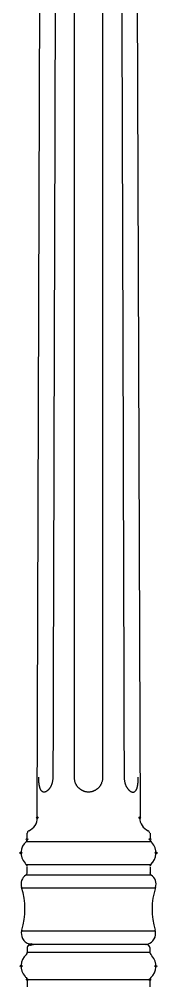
# Model space of a CAD drawing. Extents: x 0 to 163, y 0 to 482.
# Drawn here: x 18.8 to 33.8, y 272 to 377.2 of the extents above; entities that cross this region are included whole.
import ezdxf

# ---------------------------------------------------------------- set-up
doc = ezdxf.new("R2010")
doc.units = 0
doc.layers.add('LIVELLO_1', color=160, linetype='Continuous')

# ---------------------------------------------------------------- blocks, each defined once
blk = doc.blocks.new('AI9-BLK1')
at = {"layer": 'LIVELLO_1', "color": 7}
for p, q in [((-60.71, 48.99), (-60.27, 181.45)), ((-49.95, 181.45), (-49.51, 48.99)), ((-61.81, 47.39), (-61.81, 46.72)), ((-48.41, 47.39), (-48.41, 46.72)), ((-48.31, 46.46), (-61.91, 46.46)), ((-48.31, 43.96), (-61.91, 43.96)), ((-61.81, 43.7), (-61.81, 43)), ((-48.41, 43.7), (-48.41, 43)), ((-48.29, 42.85), (-61.93, 42.85)), ((-62.43, 41.45), (-47.79, 41.45)), ((-62.4, 36.8), (-47.82, 36.8)), ((-61.79, 34.97), (-61.79, 34.42)), ((-61.49, 35.28), (-61.09, 35.31)), ((-48.91, 35.31), (-61.3, 35.31)), ((-49.13, 35.31), (-61.09, 35.31)), ((-48.73, 35.28), (-49.13, 35.31)), ((-48.44, 34.97), (-48.44, 34.42)), ((-48.42, 34.42), (-61.79, 34.42)), ((-61.79, 31.47), (-61.79, 30.71)), ((-48.42, 31.46), (-61.79, 31.46)), ((-48.44, 31.47), (-48.44, 30.71))]:
    blk.add_line(p, q, dxfattribs=at)
for centre, radius in [((-47.76, 45.26), 0.0916), ((-61.47, 35.27), 0.0922)]:
    blk.add_circle(centre, radius, dxfattribs=at)
for centre, major_axis, ratio in [((-60.67, 49.09), (0, -0.0941), 0.974359), ((-49.55, 49.09), (0.0017, -0.0941), 0.955884), ((-61.8, 46.74), (0.0022, -0.0939), 0.975869), ((-48.42, 46.74), (-0.0006, -0.0939), 0.982549), ((-62.46, 45.26), (0.094, 0), 0.976461), ((-61.33, 35.3), (0.0928, 0), 0.962684), ((-62.43, 32.95), (0.0001, -0.0961), 0.977598), ((-47.78, 32.94), (0.091, 0), 0.956044), ((-61.77, 31.47), (0.0018, -0.0941), 0.96777), ((-48.45, 31.47), (-0.0011, -0.0941), 0.986194)]:
    blk.add_ellipse(centre, major_axis=major_axis, ratio=ratio, dxfattribs=at)
for points, knots in [([(-58.61, 176.8), (-58.67, 156.25), (-58.74, 135.7), (-58.8, 115.15), (-58.86, 94.59), (-58.92, 74.04), (-58.98, 53.49)], [0, 0, 0, 0, 1, 1, 1, 2, 2, 2, 2]), ([(-56.65, 53.49), (-56.65, 74.04), (-56.65, 94.59), (-56.65, 115.15), (-56.65, 135.7), (-56.64, 156.25), (-56.64, 176.8)], [0, 0, 0, 0, 1, 1, 1, 2, 2, 2, 2]), ([(-53.58, 176.8), (-53.58, 156.25), (-53.58, 135.7), (-53.58, 115.15), (-53.58, 94.59), (-53.57, 74.04), (-53.57, 53.49)], [0, 0, 0, 0, 1, 1, 1, 2, 2, 2, 2]), ([(-51.61, 176.8), (-51.55, 156.25), (-51.49, 135.7), (-51.42, 115.15), (-51.36, 94.59), (-51.3, 74.04), (-51.24, 53.49)], [0, 0, 0, 0, 1, 1, 1, 2, 2, 2, 2]), ([(-58.98, 53.49), (-58.99, 53.43), (-58.99, 53.37), (-58.99, 53.31), (-58.99, 53.25), (-59, 53.2), (-59.01, 53.15), (-59.01, 53.11), (-59.02, 53.06), (-59.03, 53.02), (-59.04, 52.98), (-59.05, 52.94), (-59.06, 52.9), (-59.07, 52.87), (-59.08, 52.84), (-59.09, 52.81), (-59.09, 52.78), (-59.1, 52.76), (-59.11, 52.73), (-59.12, 52.7), (-59.14, 52.67), (-59.15, 52.65), (-59.16, 52.62), (-59.17, 52.59), (-59.18, 52.56), (-59.2, 52.54), (-59.21, 52.51), (-59.22, 52.49), (-59.23, 52.46), (-59.25, 52.44), (-59.26, 52.41), (-59.27, 52.39), (-59.29, 52.37), (-59.3, 52.35), (-59.31, 52.32), (-59.33, 52.31), (-59.34, 52.28), (-59.36, 52.26), (-59.37, 52.24), (-59.39, 52.23), (-59.4, 52.21), (-59.42, 52.19), (-59.43, 52.17), (-59.45, 52.15), (-59.46, 52.14), (-59.47, 52.12), (-59.49, 52.11), (-59.5, 52.09), (-59.52, 52.08), (-59.53, 52.06), (-59.55, 52.05), (-59.56, 52.04), (-59.58, 52.03), (-59.59, 52.02), (-59.61, 52.01), (-59.62, 51.99), (-59.63, 51.98), (-59.65, 51.97), (-59.66, 51.96), (-59.68, 51.96), (-59.69, 51.95), (-59.71, 51.94), (-59.72, 51.93), (-59.73, 51.92), (-59.75, 51.92), (-59.76, 51.91), (-59.78, 51.91), (-59.79, 51.9), (-59.81, 51.9), (-59.82, 51.89), (-59.83, 51.88), (-59.84, 51.88), (-59.85, 51.88), (-59.87, 51.88), (-59.88, 51.88), (-59.89, 51.87), (-59.89, 51.87), (-59.93, 51.87), (-59.93, 51.87), (-59.93, 51.87), (-59.97, 51.87), (-59.97, 51.87), (-59.99, 51.87), (-60, 51.88), (-60.01, 51.88), (-60.02, 51.88), (-60.03, 51.88), (-60.04, 51.88), (-60.06, 51.88), (-60.07, 51.89), (-60.08, 51.9), (-60.09, 51.91), (-60.11, 51.91), (-60.11, 51.91), (-60.12, 51.92), (-60.14, 51.93), (-60.15, 51.93), (-60.16, 51.94), (-60.17, 51.95), (-60.18, 51.96), (-60.19, 51.97), (-60.2, 51.98), (-60.21, 51.99), (-60.22, 52), (-60.23, 52.02), (-60.24, 52.03), (-60.25, 52.04), (-60.26, 52.05), (-60.27, 52.06), (-60.28, 52.08), (-60.29, 52.09), (-60.3, 52.11), (-60.31, 52.13), (-60.32, 52.14), (-60.32, 52.16), (-60.33, 52.18), (-60.34, 52.19), (-60.35, 52.22), (-60.35, 52.23), (-60.36, 52.25), (-60.37, 52.27), (-60.38, 52.3), (-60.39, 52.32), (-60.39, 52.34), (-60.4, 52.36), (-60.41, 52.38), (-60.41, 52.41), (-60.42, 52.43), (-60.42, 52.46), (-60.43, 52.48), (-60.44, 52.51), (-60.44, 52.54), (-60.45, 52.56), (-60.45, 52.59), (-60.46, 52.62), (-60.46, 52.64), (-60.47, 52.67), (-60.47, 52.7), (-60.47, 52.72), (-60.48, 52.75), (-60.48, 52.78), (-60.49, 52.81), (-60.49, 52.84), (-60.49, 52.86), (-60.5, 52.89), (-60.5, 52.93), (-60.5, 52.97), (-60.5, 53.02), (-60.51, 53.06), (-60.51, 53.1), (-60.51, 53.14), (-60.52, 53.2), (-60.52, 53.25), (-60.52, 53.31), (-60.52, 53.31), (-60.52, 53.49), (-60.52, 53.49)], [0, 0, 0, 0, 1, 1, 1, 2, 2, 2, 3, 3, 3, 4, 4, 4, 5, 5, 5, 6, 6, 6, 7, 7, 7, 8, 8, 8, 9, 9, 9, 10, 10, 10, 11, 11, 11, 12, 12, 12, 13, 13, 13, 14, 14, 14, 15, 15, 15, 16, 16, 16, 17, 17, 17, 18, 18, 18, 19, 19, 19, 20, 20, 20, 21, 21, 21, 22, 22, 22, 23, 23, 23, 24, 24, 24, 25, 25, 25, 26, 26, 26, 27, 27, 27, 28, 28, 28, 29, 29, 29, 30, 30, 30, 31, 31, 31, 32, 32, 32, 33, 33, 33, 34, 34, 34, 35, 35, 35, 36, 36, 36, 37, 37, 37, 38, 38, 38, 39, 39, 39, 40, 40, 40, 41, 41, 41, 42, 42, 42, 43, 43, 43, 44, 44, 44, 45, 45, 45, 46, 46, 46, 47, 47, 47, 48, 48, 48, 49, 49, 49, 50, 50, 50, 51, 51, 51, 52, 52, 52, 52]), ([(-55.11, 51.87), (-55.15, 51.87), (-55.21, 51.87), (-55.25, 51.88), (-55.29, 51.88), (-55.33, 51.88), (-55.37, 51.89), (-55.41, 51.9), (-55.44, 51.91), (-55.47, 51.91), (-55.51, 51.92), (-55.54, 51.93), (-55.57, 51.94), (-55.59, 51.95), (-55.61, 51.96), (-55.63, 51.97), (-55.66, 51.98), (-55.68, 51.98), (-55.7, 51.99), (-55.73, 52.01), (-55.75, 52.02), (-55.78, 52.03), (-55.8, 52.04), (-55.82, 52.05), (-55.85, 52.07), (-55.87, 52.08), (-55.89, 52.1), (-55.92, 52.11), (-55.94, 52.13), (-55.97, 52.14), (-55.99, 52.16), (-56.02, 52.18), (-56.04, 52.19), (-56.06, 52.22), (-56.09, 52.24), (-56.11, 52.25), (-56.13, 52.28), (-56.16, 52.3), (-56.18, 52.32), (-56.2, 52.34), (-56.22, 52.37), (-56.24, 52.39), (-56.26, 52.41), (-56.28, 52.44), (-56.3, 52.46), (-56.32, 52.48), (-56.34, 52.51), (-56.36, 52.54), (-56.38, 52.56), (-56.4, 52.59), (-56.41, 52.62), (-56.43, 52.65), (-56.44, 52.67), (-56.46, 52.71), (-56.47, 52.73), (-56.49, 52.76), (-56.5, 52.79), (-56.51, 52.82), (-56.52, 52.84), (-56.53, 52.87), (-56.55, 52.9), (-56.56, 52.94), (-56.57, 52.98), (-56.58, 53.02), (-56.6, 53.06), (-56.61, 53.11), (-56.61, 53.15), (-56.63, 53.2), (-56.63, 53.25), (-56.64, 53.31), (-56.65, 53.37), (-56.65, 53.43), (-56.65, 53.49)], [0, 0, 0, 0, 1, 1, 1, 2, 2, 2, 3, 3, 3, 4, 4, 4, 5, 5, 5, 6, 6, 6, 7, 7, 7, 8, 8, 8, 9, 9, 9, 10, 10, 10, 11, 11, 11, 12, 12, 12, 13, 13, 13, 14, 14, 14, 15, 15, 15, 16, 16, 16, 17, 17, 17, 18, 18, 18, 19, 19, 19, 20, 20, 20, 21, 21, 21, 22, 22, 22, 23, 23, 23, 24, 24, 24, 24]), ([(-53.57, 53.49), (-53.58, 53.43), (-53.58, 53.37), (-53.58, 53.31), (-53.59, 53.25), (-53.59, 53.2), (-53.6, 53.15), (-53.62, 53.1), (-53.62, 53.06), (-53.64, 53.02), (-53.65, 52.98), (-53.66, 52.94), (-53.68, 52.9), (-53.69, 52.87), (-53.7, 52.84), (-53.71, 52.81), (-53.72, 52.78), (-53.73, 52.76), (-53.75, 52.73), (-53.76, 52.7), (-53.78, 52.67), (-53.79, 52.65), (-53.81, 52.62), (-53.82, 52.59), (-53.84, 52.56), (-53.86, 52.54), (-53.88, 52.51), (-53.9, 52.48), (-53.92, 52.46), (-53.94, 52.44), (-53.96, 52.41), (-53.98, 52.39), (-54, 52.36), (-54.02, 52.34), (-54.04, 52.32), (-54.06, 52.3), (-54.09, 52.27), (-54.11, 52.25), (-54.13, 52.23), (-54.16, 52.22), (-54.18, 52.19), (-54.2, 52.18), (-54.23, 52.16), (-54.25, 52.14), (-54.27, 52.13), (-54.3, 52.11), (-54.32, 52.1), (-54.35, 52.08), (-54.37, 52.06), (-54.4, 52.05), (-54.42, 52.04), (-54.44, 52.03), (-54.47, 52.02), (-54.49, 52.01), (-54.52, 51.99), (-54.54, 51.98), (-54.56, 51.98), (-54.58, 51.97), (-54.61, 51.96), (-54.63, 51.95), (-54.65, 51.94), (-54.68, 51.93), (-54.72, 51.92), (-54.75, 51.91), (-54.78, 51.91), (-54.81, 51.9), (-54.84, 51.89), (-54.89, 51.88), (-54.93, 51.88), (-54.97, 51.88), (-55.02, 51.87), (-55.06, 51.87), (-55.11, 51.87)], [0, 0, 0, 0, 1, 1, 1, 2, 2, 2, 3, 3, 3, 4, 4, 4, 5, 5, 5, 6, 6, 6, 7, 7, 7, 8, 8, 8, 9, 9, 9, 10, 10, 10, 11, 11, 11, 12, 12, 12, 13, 13, 13, 14, 14, 14, 15, 15, 15, 16, 16, 16, 17, 17, 17, 18, 18, 18, 19, 19, 19, 20, 20, 20, 21, 21, 21, 22, 22, 22, 23, 23, 23, 24, 24, 24, 24]), ([(-51.24, 53.49), (-51.24, 53.43), (-51.23, 53.37), (-51.23, 53.31), (-51.23, 53.25), (-51.22, 53.2), (-51.21, 53.15), (-51.21, 53.11), (-51.19, 53.06), (-51.19, 53.02), (-51.18, 52.98), (-51.17, 52.94), (-51.16, 52.9), (-51.15, 52.87), (-51.14, 52.84), (-51.13, 52.81), (-51.13, 52.78), (-51.12, 52.76), (-51.11, 52.73), (-51.1, 52.71), (-51.09, 52.67), (-51.08, 52.65), (-51.06, 52.62), (-51.05, 52.59), (-51.04, 52.56), (-51.03, 52.54), (-51.01, 52.51), (-51, 52.49), (-50.99, 52.46), (-50.97, 52.44), (-50.96, 52.42), (-50.95, 52.4), (-50.93, 52.37), (-50.92, 52.35), (-50.9, 52.33), (-50.89, 52.31), (-50.88, 52.28), (-50.87, 52.27), (-50.85, 52.25), (-50.84, 52.23), (-50.82, 52.21), (-50.8, 52.19), (-50.79, 52.17), (-50.78, 52.15), (-50.76, 52.14), (-50.75, 52.13), (-50.74, 52.11), (-50.72, 52.09), (-50.7, 52.08), (-50.69, 52.06), (-50.67, 52.05), (-50.65, 52.04), (-50.64, 52.03), (-50.63, 52.02), (-50.61, 52.01), (-50.6, 51.99), (-50.59, 51.98), (-50.57, 51.97), (-50.56, 51.96), (-50.54, 51.96), (-50.53, 51.95), (-50.51, 51.94), (-50.5, 51.93), (-50.49, 51.92), (-50.47, 51.92), (-50.46, 51.91), (-50.44, 51.91), (-50.43, 51.9), (-50.42, 51.9), (-50.41, 51.89), (-50.39, 51.88), (-50.38, 51.88), (-50.37, 51.88), (-50.35, 51.88), (-50.34, 51.88), (-50.32, 51.87), (-50.32, 51.87), (-50.28, 51.87), (-50.28, 51.87), (-50.28, 51.87), (-50.25, 51.87), (-50.25, 51.87), (-50.24, 51.87), (-50.22, 51.88), (-50.21, 51.88), (-50.2, 51.88), (-50.19, 51.88), (-50.17, 51.88), (-50.16, 51.88), (-50.15, 51.89), (-50.14, 51.9), (-50.12, 51.91), (-50.11, 51.91), (-50.1, 51.91), (-50.09, 51.92), (-50.08, 51.93), (-50.07, 51.93), (-50.06, 51.94), (-50.05, 51.95), (-50.04, 51.96), (-50.03, 51.97), (-50.02, 51.98), (-50.01, 51.99), (-50, 52), (-49.99, 52.02), (-49.98, 52.03), (-49.97, 52.04), (-49.96, 52.05), (-49.95, 52.06), (-49.94, 52.08), (-49.93, 52.09), (-49.92, 52.11), (-49.91, 52.13), (-49.9, 52.14), (-49.9, 52.16), (-49.89, 52.18), (-49.88, 52.19), (-49.87, 52.22), (-49.86, 52.23), (-49.86, 52.25), (-49.85, 52.27), (-49.84, 52.3), (-49.83, 52.32), (-49.82, 52.34), (-49.82, 52.36), (-49.81, 52.38), (-49.81, 52.41), (-49.8, 52.43), (-49.79, 52.46), (-49.79, 52.48), (-49.78, 52.51), (-49.78, 52.54), (-49.77, 52.56), (-49.77, 52.59), (-49.76, 52.62), (-49.76, 52.64), (-49.75, 52.67), (-49.75, 52.7), (-49.75, 52.73), (-49.74, 52.75), (-49.74, 52.78), (-49.73, 52.81), (-49.73, 52.84), (-49.73, 52.86), (-49.72, 52.89), (-49.72, 52.93), (-49.72, 52.97), (-49.71, 53.02), (-49.71, 53.06), (-49.71, 53.1), (-49.71, 53.14), (-49.7, 53.2), (-49.7, 53.25), (-49.7, 53.31), (-49.7, 53.37), (-49.7, 53.43), (-49.7, 53.49)], [0, 0, 0, 0, 1, 1, 1, 2, 2, 2, 3, 3, 3, 4, 4, 4, 5, 5, 5, 6, 6, 6, 7, 7, 7, 8, 8, 8, 9, 9, 9, 10, 10, 10, 11, 11, 11, 12, 12, 12, 13, 13, 13, 14, 14, 14, 15, 15, 15, 16, 16, 16, 17, 17, 17, 18, 18, 18, 19, 19, 19, 20, 20, 20, 21, 21, 21, 22, 22, 22, 23, 23, 23, 24, 24, 24, 25, 25, 25, 26, 26, 26, 27, 27, 27, 28, 28, 28, 29, 29, 29, 30, 30, 30, 31, 31, 31, 32, 32, 32, 33, 33, 33, 34, 34, 34, 35, 35, 35, 36, 36, 36, 37, 37, 37, 38, 38, 38, 39, 39, 39, 40, 40, 40, 41, 41, 41, 42, 42, 42, 43, 43, 43, 44, 44, 44, 45, 45, 45, 46, 46, 46, 47, 47, 47, 48, 48, 48, 49, 49, 49, 50, 50, 50, 51, 51, 51, 52, 52, 52, 52]), ([(-61.87, 46.51), (-62.57, 45.89), (-62.63, 44.84), (-62.01, 44.15), (-61.97, 44.1), (-61.92, 44.05), (-61.87, 44.01)], [0, 0, 0, 0, 1, 1, 1, 2, 2, 2, 2]), ([(-48.35, 44.01), (-47.65, 44.62), (-47.59, 45.68), (-48.21, 46.38), (-48.25, 46.42), (-48.3, 46.47), (-48.35, 46.51)], [0, 0, 0, 0, 1, 1, 1, 2, 2, 2, 2]), ([(-62.37, 36.85), (-62.56, 36.22), (-62.2, 35.55), (-61.57, 35.36), (-61.49, 35.33), (-61.4, 35.31), (-61.3, 35.31)], [0, 0, 0, 0, 1, 1, 1, 2, 2, 2, 2]), ([(-48.91, 35.31), (-48.26, 35.35), (-47.76, 35.92), (-47.81, 36.58), (-47.81, 36.67), (-47.83, 36.76), (-47.86, 36.85)], [0, 0, 0, 0, 1, 1, 1, 2, 2, 2, 2]), ([(-61.87, 34.2), (-62.57, 33.58), (-62.63, 32.52), (-62.01, 31.83), (-61.97, 31.78), (-61.92, 31.73), (-61.87, 31.69)], [0, 0, 0, 0, 1, 1, 1, 2, 2, 2, 2]), ([(-48.35, 31.69), (-47.65, 32.31), (-47.59, 33.36), (-48.21, 34.06), (-48.25, 34.11), (-48.3, 34.16), (-48.35, 34.2)], [0, 0, 0, 0, 1, 1, 1, 2, 2, 2, 2])]:
    blk.add_open_spline(points, degree=3, knots=knots, dxfattribs=at)
for points in [[(-61.6, 47.66), (-61.04, 47.91), (-60.67, 48.48), (-60.67, 49.09)], [(-49.54, 49.09), (-49.54, 48.48), (-49.18, 47.91), (-48.62, 47.66)], [(-61.6, 47.66), (-61.71, 47.61), (-61.77, 47.5), (-61.77, 47.39)], [(-48.45, 47.39), (-48.45, 47.5), (-48.52, 47.61), (-48.62, 47.66)], [(-61.87, 46.51), (-61.81, 46.57), (-61.77, 46.65), (-61.77, 46.74)], [(-48.45, 46.74), (-48.45, 46.65), (-48.41, 46.57), (-48.35, 46.51)], [(-61.77, 43.78), (-61.77, 43.86), (-61.81, 43.95), (-61.87, 44.01)], [(-48.35, 44.01), (-48.41, 43.95), (-48.45, 43.86), (-48.45, 43.78)], [(-61.91, 42.85), (-62.36, 42.56), (-62.56, 42), (-62.39, 41.49)], [(-61.91, 42.86), (-61.82, 42.91), (-61.77, 43), (-61.77, 43.1)], [(-48.45, 43.1), (-48.45, 43), (-48.4, 42.91), (-48.31, 42.86)], [(-47.82, 41.49), (-47.66, 42), (-47.86, 42.56), (-48.31, 42.85)], [(-62.37, 36.85), (-61.9, 38.36), (-61.91, 39.98), (-62.39, 41.49)], [(-47.82, 41.49), (-48.31, 39.98), (-48.33, 38.36), (-47.86, 36.85)], [(-61.47, 35.27), (-61.64, 35.27), (-61.77, 35.14), (-61.77, 34.97)], [(-48.45, 34.97), (-48.45, 35.14), (-48.58, 35.27), (-48.75, 35.27)], [(-61.87, 34.2), (-61.81, 34.26), (-61.77, 34.34), (-61.77, 34.42)], [(-48.45, 34.42), (-48.45, 34.34), (-48.41, 34.26), (-48.35, 34.2)], [(-61.77, 31.47), (-61.77, 31.55), (-61.81, 31.63), (-61.87, 31.69)], [(-48.35, 31.69), (-48.41, 31.63), (-48.45, 31.55), (-48.45, 31.47)]]:
    blk.add_open_spline(points, degree=3, dxfattribs=at)

msp = doc.modelspace()

# ---------------------------------------------------------------- block references
at = {"layer": 'LIVELLO_1', "color": 7}
msp.add_blockref('AI9-BLK1', (81.435167, 241.301034), dxfattribs=at)

doc.saveas('drawing.dxf')
